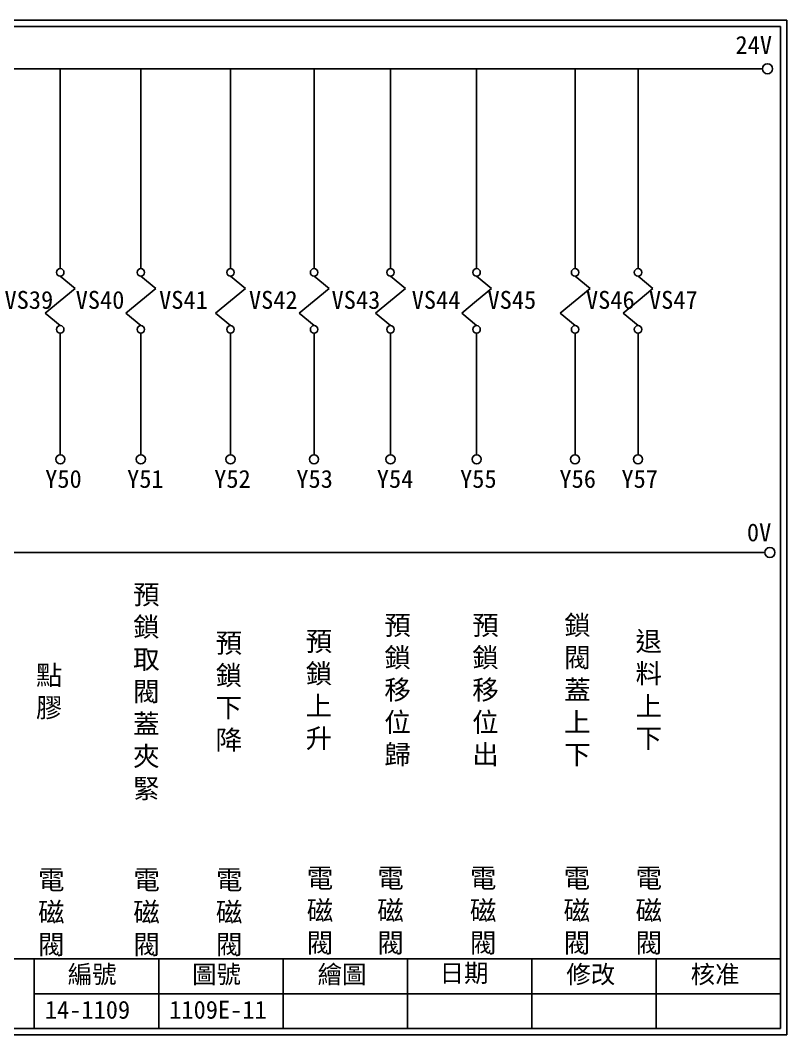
# Model space of a CAD drawing. Extents: x 926 to 1213, y 3 to 207.
# Drawn here: x 1058.7 to 1212.7, y 3 to 207 of the extents above; entities that cross this region are included whole.
import ezdxf

# ---------------------------------------------------------------- set-up
doc = ezdxf.new("R2010")
doc.units = 0
doc.layers.get('0').update_dxf_attribs({"linetype": 'CONTINUOUS'})
doc.layers.add('圖框層', color=7, linetype='CONTINUOUS')
doc.layers.add('標尺寸層', color=3, linetype='CONTINUOUS')
doc.styles.add('CNS', font='romanc.shx', dxfattribs={"bigfont": 'chineset.shx'})
doc.styles.add('STSL', font='kaiu.ttf')

msp = doc.modelspace()

# ---------------------------------------------------------------- linework, layer by layer
for centre in [(1208.88, 197.22), (1209.36, 99.96)]:
    msp.add_circle(centre, 1)
at = {"layer": '圖框層', "color": 7}
for p, q in [((1212.74, 206.97), (925.74, 206.97)), ((1212.74, 3), (1212.74, 206.97)), ((1211.49, 205.72), (926.99, 205.72)), ((1211.49, 4.25), (1211.49, 205.72)), ((926.99, 18.25), (1211.49, 18.25)), ((1061.49, 4.25), (1061.49, 18.25)), ((1086.49, 4.25), (1086.49, 18.25)), ((1111.49, 4.25), (1111.49, 18.25)), ((1136.49, 4.25), (1136.49, 18.25)), ((1161.49, 4.25), (1161.49, 18.25)), ((1186.49, 4.25), (1186.49, 18.25)), ((1061.49, 11.25), (1211.49, 11.25)), ((926.99, 4.25), (1211.49, 4.25)), ((925.74, 3), (1212.74, 3))]:
    msp.add_line(p, q, dxfattribs=at)
at = {"layer": '標尺寸層', "color": 7}
for p, q in [((930.28, 197.22), (1207.88, 197.22)), ((1066.7, 197.22), (1066.7, 157.03)), ((1082.9, 197.22), (1082.9, 157.03)), ((1100.93, 197.22), (1100.93, 157.03)), ((1117.73, 197.22), (1117.73, 157.03)), ((1133.1, 197.22), (1133.1, 157.03)), ((1150.4, 197.22), (1150.4, 157.03)), ((1170.2, 197.22), (1170.2, 157.03)), ((1182.86, 197.22), (1182.86, 157.03)), ((1066.7, 155.53), (1069.71, 153.04)), ((1082.9, 155.53), (1085.9, 153.04)), ((1100.93, 155.53), (1103.94, 153.04)), ((1117.73, 155.53), (1120.73, 153.04)), ((1133.1, 155.53), (1136.1, 153.04)), ((1150.4, 155.53), (1153.4, 153.04)), ((1170.2, 155.53), (1173.2, 153.04)), ((1182.86, 155.53), (1185.86, 153.04)), ((1066.7, 150.55), (1069.71, 153.04)), ((1082.9, 150.55), (1085.9, 153.04)), ((1100.93, 150.55), (1103.94, 153.04)), ((1117.73, 150.55), (1120.73, 153.04)), ((1133.1, 150.55), (1136.1, 153.04)), ((1150.4, 150.55), (1153.4, 153.04)), ((1170.2, 150.55), (1173.2, 153.04)), ((1182.86, 150.55), (1185.86, 153.04)), ((1066.7, 150.55), (1063.7, 148.06)), ((1082.9, 150.55), (1079.89, 148.06)), ((1100.93, 150.55), (1097.93, 148.06)), ((1117.73, 150.55), (1114.73, 148.06)), ((1133.1, 150.55), (1130.09, 148.06)), ((1150.4, 150.55), (1147.4, 148.06)), ((1170.2, 150.55), (1167.19, 148.06)), ((1182.86, 150.55), (1179.85, 148.06)), ((1066.7, 145.57), (1063.7, 148.06)), ((1082.9, 145.57), (1079.89, 148.06)), ((1100.93, 145.57), (1097.93, 148.06)), ((1117.73, 145.57), (1114.73, 148.06)), ((1133.1, 145.57), (1130.09, 148.06)), ((1150.4, 145.57), (1147.4, 148.06)), ((1170.2, 145.57), (1167.19, 148.06)), ((1182.86, 145.57), (1179.85, 148.06)), ((1066.7, 144.07), (1066.7, 119.62)), ((1082.9, 144.07), (1082.9, 119.62)), ((1100.93, 144.07), (1100.93, 119.62)), ((1117.73, 144.07), (1117.73, 119.62)), ((1133.1, 144.07), (1133.1, 119.62)), ((1150.4, 144.07), (1150.4, 119.62)), ((1170.2, 144.07), (1170.2, 119.62)), ((1182.86, 144.07), (1182.86, 119.62)), ((930.49, 99.96), (1208.36, 99.96))]:
    msp.add_line(p, q, dxfattribs=at)
for centre, radius in [((1066.7, 156.28), 0.751), ((1082.9, 156.28), 0.751), ((1100.93, 156.28), 0.751), ((1117.73, 156.28), 0.751), ((1133.1, 156.28), 0.751), ((1150.4, 156.28), 0.751), ((1170.2, 156.28), 0.751), ((1182.86, 156.28), 0.751), ((1066.7, 144.82), 0.751), ((1082.9, 144.82), 0.751), ((1100.93, 144.82), 0.751), ((1117.73, 144.82), 0.751), ((1133.1, 144.82), 0.751), ((1150.4, 144.82), 0.751), ((1170.2, 144.82), 0.751), ((1182.86, 144.82), 0.751), ((1066.7, 118.7), 0.92), ((1082.9, 118.7), 0.92), ((1100.93, 118.7), 0.92), ((1117.73, 118.7), 0.92), ((1133.1, 118.7), 0.92), ((1150.4, 118.7), 0.92), ((1170.2, 118.7), 0.92), ((1182.86, 118.7), 0.92)]:
    msp.add_circle(centre, radius, dxfattribs=at)

# ---------------------------------------------------------------- texts
at = {"layer": '圖框層', "color": 4, "style": 'STSL'}
for s, p in [('24V', (1202.44, 200.22)), ('VS39', (1055.49, 148.95)), ('VS40', (1069.8, 148.95)), ('VS41', (1086.57, 148.95)), ('VS42', (1104.63, 148.95)), ('VS43', (1121.24, 148.95)), ('VS44', (1137.35, 148.95)), ('VS45', (1152.59, 148.95)), ('VS46', (1172.39, 148.95)), ('VS47', (1185.05, 148.95)), ('Y50', (1063.67, 112.96)), ('Y51', (1080.14, 112.96)), ('Y52', (1097.65, 112.96)), ('Y53', (1114.16, 112.96)), ('Y54', (1130.34, 112.96)), ('Y55', (1147.08, 112.96)), ('Y56', (1167.05, 112.96)), ('Y57', (1179.52, 112.96)), ('0V', (1204.74, 102.2)), ('編號', (1068.21, 13.34)), ('圖號', (1093.21, 13.34)), ('繪圖', (1118.44, 13.34)), ('日期', (1142.96, 13.59)), ('修改', (1168.44, 13.34)), ('核准', (1193.44, 13.34)), ('14-1109', (1063.61, 6.22)), ('1109E-11', (1088.61, 6.22))]:
    msp.add_text(s, height=3.6, dxfattribs=at).set_placement(p)
at = {"layer": '標尺寸層', "color": 7, "char_height": 3.9, "width": 2.8481, "attachment_point": 5, "style": 'CNS'}
for s, insert in [('{\\fDFKai-SB|b0|i0|c136|p65;預鎖取閥蓋夾緊}', (1084, 71.8)), ('{\\fDFKai-SB|b0|i0|c136|p65;鎖閥蓋上下}', (1170.66, 72.14)), ('{\\fDFKai-SB|b0|i0|c136|p65;預鎖移位歸}', (1134.51, 72.14)), ('{\\fDFKai-SB|b0|i0|c136|p65;預鎖移位出}', (1152.18, 72.14)), ('{\\fDFKai-SB|b0|i0|c136|p65;預鎖下降}', (1100.59, 71.8)), ('{\\fDFKai-SB|b0|i0|c136|p65;預鎖上升}', (1118.69, 72.14)), ('{\\fDFKai-SB|b0|i0|c136|p65;退料上下}', (1185.02, 72.14)), ('{\\fDFKai-SB|b0|i0|c136|p65;點膠}', (1064.48, 71.8)), ('{\\fDFKai-SB|b0|i0|c136|p65;電磁閥}', (1118.92, 27.76)), ('{\\fDFKai-SB|b0|i0|c136|p65;電磁閥}', (1133.1, 27.76)), ('{\\fDFKai-SB|b0|i0|c136|p65;電磁閥}', (1151.72, 27.76)), ('{\\fDFKai-SB|b0|i0|c136|p65;電磁閥}', (1170.56, 27.76)), ('{\\fDFKai-SB|b0|i0|c136|p65;電磁閥}', (1185.02, 27.76)), ('{\\fDFKai-SB|b0|i0|c136|p65;電磁閥}', (1064.9, 27.43)), ('{\\fDFKai-SB|b0|i0|c136|p65;電磁閥}', (1084.06, 27.43)), ('{\\fDFKai-SB|b0|i0|c136|p65;電磁閥}', (1100.66, 27.43))]:
    msp.add_mtext(s, dxfattribs=dict(at, insert=insert))

doc.saveas('drawing.dxf')
